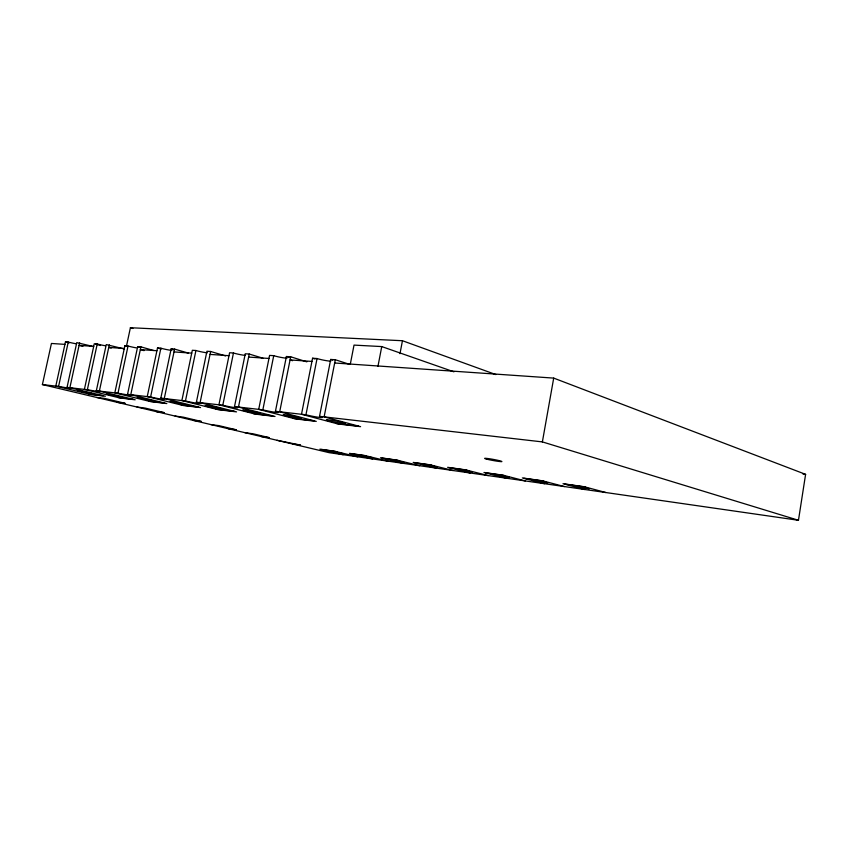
<?xml version="1.0" encoding="UTF-8"?>
<svg xmlns="http://www.w3.org/2000/svg" width="848" height="848" viewBox="0 0 848 848"><rect width="100%" height="100%" fill="white"/><g stroke="black" fill="none" stroke-linecap="round" stroke-linejoin="round"><path stroke-width="1.27" d="M64.914 344.383L51.431 343.461L42.4 384.568L329.194 452.684L798.466 520.28L805.6 474.35L553.702 378.102L334.674 362.997M798.466 520.28L542.381 441.903L553.702 378.102M399.98 353.68L402.45 340.726L130.401 327.72L126.394 346.482M377.954 366.357L381.748 346.578L354.019 345.104L350.288 364.301M306.838 361.852L290.684 356.785L286.401 356.51L275.441 411.291L305.948 414.789A9.985 0.731 11 0 0 319.77 417.439A9.985 0.731 11 0 0 319.526 416.347L330.699 359.446L335.31 359.743L348.941 364.152M335.31 359.743L324.127 416.866L360.591 426.661L338.013 423.968L301.496 414.28L312.573 358.238L317.057 358.534A9.943 1.219 11.3 0 0 330.762 361.206M305.948 414.789L317.057 358.534M290.684 356.785L279.702 411.778L316.262 421.382L295.263 418.88L258.714 409.372L269.579 355.397L273.734 355.672A9.614 1.124 11.5 0 0 286.963 358.238M262.912 358.206L249.227 354.04L245.252 353.786L234.504 406.595L262.848 409.838L273.734 355.672M249.227 354.04L238.468 407.051L275.006 416.463L255.439 414.131L218.932 404.803L229.596 352.747L233.465 353.001A9.317 1.039 11.7 0 0 245.136 355.386M225.526 355.906L210.633 351.485L206.923 351.242L196.386 402.217L222.791 405.249L233.465 353.001M188.214 353.054L174.614 349.1L171.148 348.867L160.813 398.147L185.458 400.966L195.93 350.51A9.042 0.965 11.8 0 0 207.262 352.821M210.633 351.485L200.086 402.641L236.528 411.874L218.233 409.69L181.875 400.553L192.326 350.277L195.93 350.51M174.614 349.1L164.268 398.539L200.541 407.581L183.412 405.535L147.245 396.588L157.495 347.966L160.866 348.189A8.798 0.901 12 0 0 171.868 350.425M153.647 350.489L140.916 346.864L137.662 346.652L127.539 394.331L150.605 396.97L160.866 348.189M140.916 346.864L130.772 394.702L166.823 403.563L150.753 401.645L114.819 392.868L124.868 345.804L128.037 346.016A8.565 0.837 12.1 0 0 136.337 347.85M124.497 349.016L106.265 344.574L96.333 390.748L117.967 393.228L128.037 346.016M92.188 346.26L76.776 342.613L67.034 387.388L87.355 389.72L97.234 343.97A8.353 0.784 12.1 0 0 105.332 345.751M109.318 344.776L99.364 391.098L135.171 399.79L120.056 397.988L84.397 389.38L94.255 343.779L97.234 343.97M79.638 342.804L69.875 387.716L105.385 396.239L91.139 394.532L55.798 386.094L65.466 341.871L68.264 342.051A8.151 0.731 12.2 0 0 76.193 343.779M42.4 384.568L58.576 386.423L68.264 342.051M93.693 346.376L79.087 345.369L82.892 346.408M124.296 348.486L108.756 347.415L111.215 348.093M156.912 350.733L140.333 349.588L144.065 350.637M174.031 351.92L191.722 353.139M210.039 354.4L228.992 355.704M248.612 357.061L268.964 358.46M311.947 361.428L290.058 359.923L292.56 360.697M319.526 416.347L542.381 441.903M802.982 474.043L805.6 474.35M88.987 394.023L103.223 395.719M117.883 397.458L132.988 399.26M148.559 401.115L164.629 403.023M181.218 404.994L198.337 407.029M216.028 409.139L234.313 411.312M253.223 413.559L272.791 415.891M293.048 418.297L314.036 420.799M335.808 423.385L358.386 426.067M96.608 397.436L104.558 398.401L125.122 403.309L117.13 402.312M137.037 407.04L145.072 408.058L164.406 412.669L156.35 411.63M210.993 424.615L218.773 425.611L236.327 429.798L228.186 428.696M175.091 416.082L183.189 417.131L201.411 421.477L193.302 420.407M244.913 432.671L253.064 433.784L269.325 437.653L261.173 436.529M276.999 440.292L300.563 445.094L292.412 443.949M321.381 449.504L335.978 451.581M350.934 453.701L366.262 455.885M381.992 458.121L398.115 460.422M414.661 462.775L431.653 465.192M449.09 467.672L467.004 470.227M485.416 472.845L504.337 475.537M523.788 478.304L543.801 481.155M564.408 484.081L585.608 487.102M58.576 386.423L70.787 388.554L67.034 387.388M87.355 389.72L100.011 391.924L96.333 390.748M117.967 393.228L131.111 395.518L127.539 394.331M357.708 456.796L334.494 451.221L319.897 449.143L343.143 454.698M372.632 458.948L349.45 453.351L364.788 455.524L387.928 461.142M403.595 463.4L380.519 457.761L396.641 460.061L419.665 465.722M436.137 468.096L413.199 462.414L430.19 464.831L453.044 470.523M470.386 473.025L447.638 467.312L465.563 469.856L488.194 475.59M506.479 478.219L483.975 472.474L502.906 475.166L525.262 480.933M544.564 483.71L522.368 477.933L542.391 480.784L564.418 486.572M584.823 489.508L563.008 483.71L584.23 486.731L605.822 492.529M65.466 341.871L69.207 342.889M95.517 344.129L100.552 345.518M124.868 345.804L127.401 346.525M157.495 347.966L161.184 349.026M130.401 327.72L132.935 328.473M312.573 358.238L315.064 359.033M381.748 346.578L453.913 371.816M402.45 340.726L495.847 374.572M171.148 348.867A8.798 0.901 12 0 1 173.893 349.821M160.813 398.147A8.83 0.541 11.5 0 1 162.657 399.281A8.83 0.541 11.5 0 1 150.605 396.97M234.504 406.595A9.36 0.625 11.3 0 1 235.67 407.718A9.36 0.625 11.3 0 1 222.791 405.249M196.386 402.217A9.084 0.583 11.4 0 1 197.913 403.362A9.084 0.583 11.4 0 1 185.458 400.966M137.662 346.652A8.565 0.837 12.1 0 1 139.729 347.298M330.699 359.446A9.943 1.219 11.3 0 1 332.67 360.188M286.401 356.51A9.614 1.124 11.5 0 1 289.02 357.538M275.441 411.291A9.657 0.678 11.2 0 1 276.183 412.404A9.657 0.678 11.2 0 1 262.848 409.838M341.967 453.362L329.989 451.072L341.967 453.362M359.785 455.312L372.049 457.666L359.785 455.312M391.108 459.786L403.659 462.181L391.108 459.786M424.053 464.481L436.921 466.941L424.053 464.481M458.779 469.432L471.965 471.954L458.779 469.432M495.402 474.657L508.938 477.244L495.402 474.657M534.113 480.18L533.466 480.265L548.009 482.841L534.113 480.18M575.082 486.021L574.276 486.095L589.36 488.755L575.082 486.021M78.514 390.663L77.285 390.631L92.973 393.864L78.514 390.663M107.696 394.076L106.339 394.023L122.388 397.352L107.696 394.076M138.722 397.691L137.238 397.638L153.647 401.051L138.722 397.691M171.784 401.549L170.141 401.486L186.952 404.984L171.784 401.549M486.317 459.044A8.819 0.572 10.4 0 0 501.232 461.651A8.819 0.572 10.4 0 0 492.232 459.203A8.819 0.572 10.4 0 0 486.317 459.044M245.772 411.132A9.148 0.604 11.2 0 0 260.495 413.686A9.148 0.604 11.2 0 0 248.803 410.676A9.148 0.604 11.2 0 0 245.772 411.132M208.364 406.733A8.883 0.562 11.3 0 0 222.494 409.192A8.883 0.562 11.3 0 0 210.823 406.245A8.883 0.562 11.3 0 0 208.364 406.733M328.96 420.905A9.773 0.7 10.9 0 0 345.041 423.693A9.773 0.7 10.9 0 0 333.381 420.566A9.773 0.7 10.9 0 0 328.96 420.905M285.871 415.838A9.445 0.657 11.1 0 0 301.241 418.509A9.445 0.657 11.1 0 0 289.55 415.446A9.445 0.657 11.1 0 0 285.871 415.838"/></g></svg>
